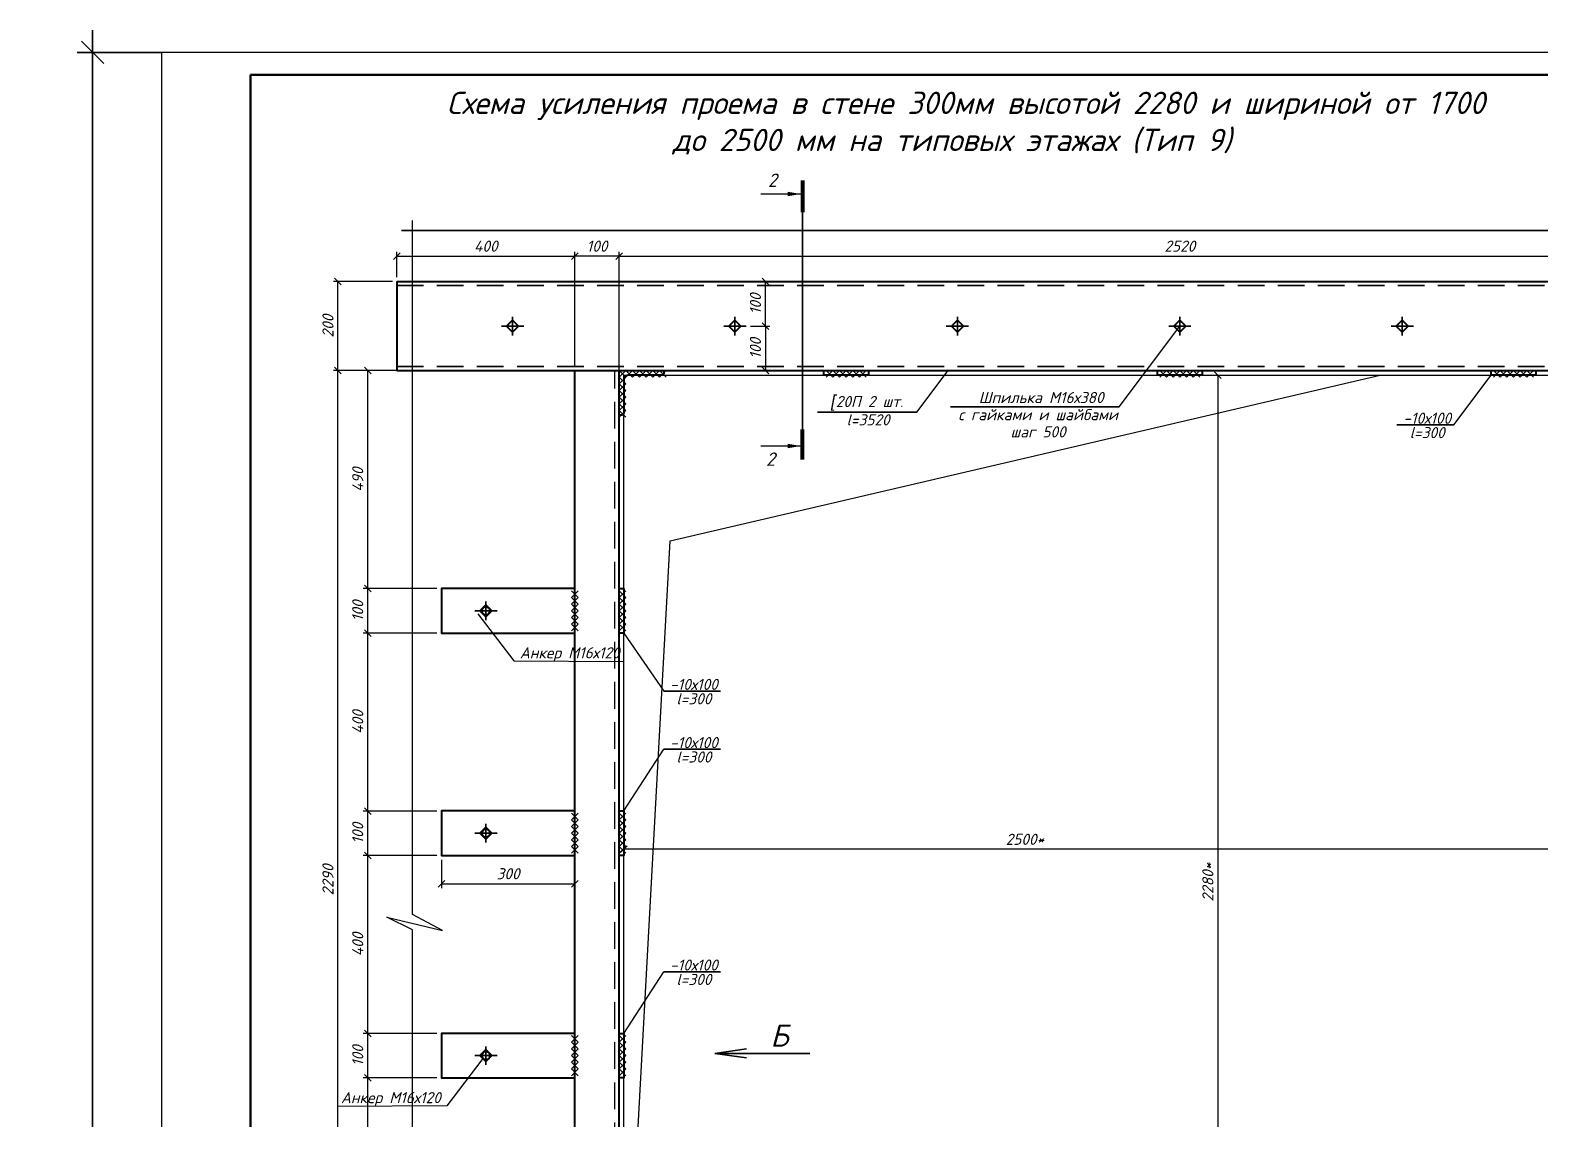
# Model space of a CAD drawing. Header units: millimetres. Extents: x 10124 to 8132345, y -95635 to 1386204.
# Drawn here: x 166940 to 170333, y 27663 to 30110 of the extents above; entities that cross this region are included whole.
import ezdxf
from ezdxf.enums import TextEntityAlignment as Align

# ---------------------------------------------------------------- set-up
doc = ezdxf.new("R2010")
doc.units = ezdxf.units.MM
doc.linetypes.add('Пунктир 2мм', pattern=[3, 2, -1])
doc.layers.get('DEFPOINTS').update_dxf_attribs({"color": 1})
for name, color, linetype, lineweight in [('013', 7, 'Continuous', 13), ('030', 7, 'Continuous', 30), ('Размер', 140, 'Continuous', 13), ('Разрезы', 54, 'Continuous', 20)]:
    doc.layers.add(name, color=color, linetype=linetype, lineweight=lineweight)
doc.styles.add('10', font='isocpeui.ttf', dxfattribs={"height": 25})
doc.styles.add('100', font='isocpeui.ttf', dxfattribs={"height": 250})
doc.styles.add('GOST', font='isocpeur.TTF')
doc.styles.add('БДА100', font='romand.shx', dxfattribs={"width": 0.7})
doc.dimstyles.new('10', dxfattribs={"dimtxt": 37.5, "dimasz": 15, "dimexe": 10, "dimexo": 10, "dimgap": 10, "dimtad": 1, "dimtxsty": '10', "dimblk": 'OBLIQUE', "dimcen": 2.5, "dimadec": 0, "dimazin": 0, "dimtfac": 1, "dimtmove": 0, "dimatfit": 3, "dimfxl": 1, "dimlwd": 15, "dimlwe": 15, "dimarcsym": 0})
doc.dimstyles.new('БДА1', dxfattribs={"dimtxt": 2, "dimasz": 1, "dimexe": 0.7, "dimexo": 0, "dimgap": 0.8, "dimtad": 1, "dimdec": 0, "dimrnd": 1, "dimzin": 0, "dimdsep": 46, "dimtxsty": 'БДА100', "dimblk": 'OBLIQUE', "dimcen": 2, "dimdle": 1, "dimadec": 0, "dimazin": 0, "dimtfac": 1, "dimtdec": 0, "dimtmove": 1, "dimatfit": 3, "dimldrblk": 'NONE', "dimfxl": 0.7, "dimtolj": 1, "dimtzin": 0, "dimlwd": -1, "dimlwe": -1, "dimarcsym": 0})

# ---------------------------------------------------------------- blocks, each defined once
blk = doc.blocks.new('_OBLIQUE')
at = {"color": 0, "linetype": 'ByBlock'}
blk.add_line((-0.5, -0.5), (0.5, 0.5), dxfattribs=at)
blk = doc.blocks.new('*D18')
at = {"layer": 'DEFPOINTS', "color": 0, "transparency": 16777216}
for p, q in [((-15.52, -5), (-15.52, 425)), ((0, 420), (-19.02, 420)), ((0, 0), (-19.02, 0))]:
    blk.add_line(p, q, dxfattribs=at)
for p in [(-15.52, 420), (0, 420), (0, 0)]:
    blk.add_point(p, dxfattribs=at)
at = {"layer": 'DEFPOINTS', "color": 0, "transparency": 16777216, "xscale": 5, "yscale": 5, "zscale": 5}
for p, rotation in [((-15.52, 420), 90), ((-15.52, 0), 270)]:
    blk.add_blockref('_OBLIQUE', p, dxfattribs=dict(at, rotation=rotation))
at = {"layer": 'DEFPOINTS', "color": 0, "lineweight": 0, "transparency": 16777216, "insert": (-24.52, 148.5), "char_height": 10, "attachment_point": 5, "rotation": 90, "style": 'БДА100'}
blk.add_mtext('\\A1;420', dxfattribs=at)
blk = doc.blocks.new('_None')
blk = doc.blocks.new('*D553')
at = {"color": 0, "lineweight": 15, "ltscale": 100, "transparency": 16777216}
for p, q in [((167854, 29345), (167621.6, 29345)), ((167631.6, 27055), (167631.6, 29345)), ((167789.1, 27055), (167621.6, 27055))]:
    blk.add_line(p, q, dxfattribs=at)
at = {"layer": 'DEFPOINTS', "color": 0, "ltscale": 100, "transparency": 16777216}
for p in [(167631.6, 29345), (167864, 29345), (167799.1, 27055)]:
    blk.add_point(p, dxfattribs=at)
at = {"color": 0, "lineweight": 15, "ltscale": 100, "transparency": 16777216, "xscale": 15, "yscale": 15, "zscale": 15}
for p, rotation in [((167631.6, 29345), 90), ((167631.6, 27055), 270)]:
    blk.add_blockref('_OBLIQUE', p, dxfattribs=dict(at, rotation=rotation))
at = {"color": 0, "ltscale": 100, "transparency": 16777216, "insert": (167609.1, 28200), "char_height": 25, "attachment_point": 5, "rotation": 90, "style": '10'}
blk.add_mtext('2290', dxfattribs=at)
blk = doc.blocks.new('*D554')
at = {"color": 0, "lineweight": 15, "ltscale": 100, "transparency": 16777216}
for p, q in [((168264, 29165), (168264, 29612.3)), ((168264, 29602.3), (170784, 29602.3)), ((170784, 29355), (170784, 29612.3))]:
    blk.add_line(p, q, dxfattribs=at)
at = {"layer": 'DEFPOINTS', "color": 0, "ltscale": 100, "transparency": 16777216}
for p in [(170784, 29602.3), (170784, 29345), (168264, 29155)]:
    blk.add_point(p, dxfattribs=at)
at = {"color": 0, "lineweight": 15, "ltscale": 100, "transparency": 16777216, "xscale": 15, "yscale": 15, "zscale": 15, "rotation": 180}
blk.add_blockref('_OBLIQUE', (168264, 29602.3), dxfattribs=at)
at = {"color": 0, "lineweight": 15, "ltscale": 100, "transparency": 16777216, "xscale": 15, "yscale": 15, "zscale": 15}
blk.add_blockref('_OBLIQUE', (170784, 29602.3), dxfattribs=at)
at = {"color": 0, "ltscale": 100, "transparency": 16777216, "insert": (169524, 29624.8), "char_height": 25, "attachment_point": 5, "style": '10'}
blk.add_mtext('2520', dxfattribs=at)
blk = doc.blocks.new('*D589')
at = {"color": 0, "lineweight": 15, "ltscale": 100, "transparency": 16777216}
for p, q in [((168164, 29355), (168164, 29612.3)), ((168264, 29602.3), (168164, 29602.3)), ((168264, 29355), (168264, 29612.3))]:
    blk.add_line(p, q, dxfattribs=at)
at = {"layer": 'DEFPOINTS', "color": 0, "ltscale": 100, "transparency": 16777216}
for p in [(168164, 29602.3), (168164, 29345), (168264, 29345)]:
    blk.add_point(p, dxfattribs=at)
at = {"color": 0, "lineweight": 15, "ltscale": 100, "transparency": 16777216, "xscale": 15, "yscale": 15, "zscale": 15, "rotation": 180}
blk.add_blockref('_OBLIQUE', (168164, 29602.3), dxfattribs=at)
at = {"color": 0, "lineweight": 15, "ltscale": 100, "transparency": 16777216, "xscale": 15, "yscale": 15, "zscale": 15}
blk.add_blockref('_OBLIQUE', (168264, 29602.3), dxfattribs=at)
at = {"color": 0, "ltscale": 100, "transparency": 16777216, "insert": (168214, 29624.8), "char_height": 25, "attachment_point": 5, "style": '10'}
blk.add_mtext('100', dxfattribs=at)
blk = doc.blocks.new('*D580')
at = {"color": 0, "lineweight": 15, "ltscale": 100, "transparency": 16777216}
for p, q in [((167854, 27755), (167688.5, 27755)), ((167698.5, 27355), (167698.5, 27755)), ((167854, 27355), (167688.5, 27355))]:
    blk.add_line(p, q, dxfattribs=at)
at = {"layer": 'DEFPOINTS', "color": 0, "ltscale": 100, "transparency": 16777216}
for p in [(167698.5, 27755), (167864, 27755), (167864, 27355)]:
    blk.add_point(p, dxfattribs=at)
at = {"color": 0, "lineweight": 15, "ltscale": 100, "transparency": 16777216, "xscale": 15, "yscale": 15, "zscale": 15}
for p, rotation in [((167698.5, 27755), 90), ((167698.5, 27355), 270)]:
    blk.add_blockref('_OBLIQUE', p, dxfattribs=dict(at, rotation=rotation))
at = {"color": 0, "ltscale": 100, "transparency": 16777216, "insert": (167676, 27555), "char_height": 25, "attachment_point": 5, "rotation": 90, "style": '10'}
blk.add_mtext('400', dxfattribs=at)
blk = doc.blocks.new('*D581')
at = {"color": 0, "lineweight": 15, "ltscale": 100, "transparency": 16777216}
for p, q in [((167854, 27855), (167688.5, 27855)), ((167698.5, 27755), (167698.5, 27855)), ((167854, 27755), (167688.5, 27755))]:
    blk.add_line(p, q, dxfattribs=at)
at = {"layer": 'DEFPOINTS', "color": 0, "ltscale": 100, "transparency": 16777216}
for p in [(167698.5, 27855), (167864, 27855), (167864, 27755)]:
    blk.add_point(p, dxfattribs=at)
at = {"color": 0, "lineweight": 15, "ltscale": 100, "transparency": 16777216, "xscale": 15, "yscale": 15, "zscale": 15}
for p, rotation in [((167698.5, 27855), 90), ((167698.5, 27755), 270)]:
    blk.add_blockref('_OBLIQUE', p, dxfattribs=dict(at, rotation=rotation))
at = {"color": 0, "ltscale": 100, "transparency": 16777216, "insert": (167676, 27805), "char_height": 25, "attachment_point": 5, "rotation": 90, "style": '10'}
blk.add_mtext('100', dxfattribs=at)
blk = doc.blocks.new('*D582')
at = {"color": 0, "lineweight": 15, "ltscale": 100, "transparency": 16777216}
for p, q in [((167854, 28255), (167688.5, 28255)), ((167698.5, 27855), (167698.5, 28255)), ((167854, 27855), (167688.5, 27855))]:
    blk.add_line(p, q, dxfattribs=at)
at = {"layer": 'DEFPOINTS', "color": 0, "ltscale": 100, "transparency": 16777216}
for p in [(167698.5, 28255), (167864, 28255), (167864, 27855)]:
    blk.add_point(p, dxfattribs=at)
at = {"color": 0, "lineweight": 15, "ltscale": 100, "transparency": 16777216, "xscale": 15, "yscale": 15, "zscale": 15}
for p, rotation in [((167698.5, 28255), 90), ((167698.5, 27855), 270)]:
    blk.add_blockref('_OBLIQUE', p, dxfattribs=dict(at, rotation=rotation))
at = {"color": 0, "ltscale": 100, "transparency": 16777216, "insert": (167676, 28055), "char_height": 25, "attachment_point": 5, "rotation": 90, "style": '10'}
blk.add_mtext('400', dxfattribs=at)
blk = doc.blocks.new('*D583')
at = {"color": 0, "lineweight": 15, "ltscale": 100, "transparency": 16777216}
for p, q in [((167854, 28355), (167688.5, 28355)), ((167698.5, 28255), (167698.5, 28355)), ((167854, 28255), (167688.5, 28255))]:
    blk.add_line(p, q, dxfattribs=at)
at = {"layer": 'DEFPOINTS', "color": 0, "ltscale": 100, "transparency": 16777216}
for p in [(167698.5, 28355), (167864, 28355), (167864, 28255)]:
    blk.add_point(p, dxfattribs=at)
at = {"color": 0, "lineweight": 15, "ltscale": 100, "transparency": 16777216, "xscale": 15, "yscale": 15, "zscale": 15}
for p, rotation in [((167698.5, 28355), 90), ((167698.5, 28255), 270)]:
    blk.add_blockref('_OBLIQUE', p, dxfattribs=dict(at, rotation=rotation))
at = {"color": 0, "ltscale": 100, "transparency": 16777216, "insert": (167676, 28305), "char_height": 25, "attachment_point": 5, "rotation": 90, "style": '10'}
blk.add_mtext('100', dxfattribs=at)
blk = doc.blocks.new('*D584')
at = {"color": 0, "lineweight": 15, "ltscale": 100, "transparency": 16777216}
for p, q in [((167854, 28755), (167688.5, 28755)), ((167698.5, 28355), (167698.5, 28755)), ((167854, 28355), (167688.5, 28355))]:
    blk.add_line(p, q, dxfattribs=at)
at = {"layer": 'DEFPOINTS', "color": 0, "ltscale": 100, "transparency": 16777216}
for p in [(167698.5, 28755), (167864, 28755), (167864, 28355)]:
    blk.add_point(p, dxfattribs=at)
at = {"color": 0, "lineweight": 15, "ltscale": 100, "transparency": 16777216, "xscale": 15, "yscale": 15, "zscale": 15}
for p, rotation in [((167698.5, 28755), 90), ((167698.5, 28355), 270)]:
    blk.add_blockref('_OBLIQUE', p, dxfattribs=dict(at, rotation=rotation))
at = {"color": 0, "ltscale": 100, "transparency": 16777216, "insert": (167676, 28555), "char_height": 25, "attachment_point": 5, "rotation": 90, "style": '10'}
blk.add_mtext('400', dxfattribs=at)
blk = doc.blocks.new('*D585')
at = {"color": 0, "lineweight": 15, "ltscale": 100, "transparency": 16777216}
for p, q in [((167854, 28855), (167688.5, 28855)), ((167698.5, 28755), (167698.5, 28855)), ((167854, 28755), (167688.5, 28755))]:
    blk.add_line(p, q, dxfattribs=at)
at = {"layer": 'DEFPOINTS', "color": 0, "ltscale": 100, "transparency": 16777216}
for p in [(167698.5, 28855), (167864, 28855), (167864, 28755)]:
    blk.add_point(p, dxfattribs=at)
at = {"color": 0, "lineweight": 15, "ltscale": 100, "transparency": 16777216, "xscale": 15, "yscale": 15, "zscale": 15}
for p, rotation in [((167698.5, 28855), 90), ((167698.5, 28755), 270)]:
    blk.add_blockref('_OBLIQUE', p, dxfattribs=dict(at, rotation=rotation))
at = {"color": 0, "ltscale": 100, "transparency": 16777216, "insert": (167676, 28805), "char_height": 25, "attachment_point": 5, "rotation": 90, "style": '10'}
blk.add_mtext('100', dxfattribs=at)
blk = doc.blocks.new('*D586')
at = {"color": 0, "lineweight": 15, "ltscale": 100, "transparency": 16777216}
for p, q in [((168154, 29345), (167688.5, 29345)), ((167698.5, 28855), (167698.5, 29345)), ((167854, 28855), (167688.5, 28855))]:
    blk.add_line(p, q, dxfattribs=at)
at = {"layer": 'DEFPOINTS', "color": 0, "ltscale": 100, "transparency": 16777216}
for p in [(167698.5, 29345), (168164, 29345), (167864, 28855)]:
    blk.add_point(p, dxfattribs=at)
at = {"color": 0, "lineweight": 15, "ltscale": 100, "transparency": 16777216, "xscale": 15, "yscale": 15, "zscale": 15}
for p, rotation in [((167698.5, 29345), 90), ((167698.5, 28855), 270)]:
    blk.add_blockref('_OBLIQUE', p, dxfattribs=dict(at, rotation=rotation))
at = {"color": 0, "ltscale": 100, "transparency": 16777216, "insert": (167676, 29100), "char_height": 25, "attachment_point": 5, "rotation": 90, "style": '10'}
blk.add_mtext('490', dxfattribs=at)
blk = doc.blocks.new('*U386')
blk.add_lwpolyline([(-28.3, 71.7), (-22.3, 71.7, -0.414214), (-18.3, 67.7), (-18.3, -6.3, 0.414214), (-6.3, -18.3), (67.7, -18.3, -0.414214), (71.7, -22.3), (71.7, -28.3), (-28.3, -28.3)], format="xyb", close=True)
blk = doc.blocks.new('*D587')
at = {"color": 0, "lineweight": 15, "ltscale": 100, "transparency": 16777216}
for p, q in [((168274, 28174.8), (168274, 28278.9)), ((170774, 28268.9), (168274, 28268.9)), ((170774, 28174.8), (170774, 28278.9))]:
    blk.add_line(p, q, dxfattribs=at)
at = {"layer": 'DEFPOINTS', "color": 0, "ltscale": 100, "transparency": 16777216}
for p in [(168274, 28268.9), (168274, 28164.8), (170774, 28164.8)]:
    blk.add_point(p, dxfattribs=at)
at = {"color": 0, "lineweight": 15, "ltscale": 100, "transparency": 16777216, "xscale": 15, "yscale": 15, "zscale": 15, "rotation": 180}
blk.add_blockref('_OBLIQUE', (168274, 28268.9), dxfattribs=at)
at = {"color": 0, "lineweight": 15, "ltscale": 100, "transparency": 16777216, "xscale": 15, "yscale": 15, "zscale": 15}
blk.add_blockref('_OBLIQUE', (170774, 28268.9), dxfattribs=at)
at = {"color": 0, "ltscale": 100, "transparency": 16777216, "insert": (169175.7, 28291.4), "char_height": 25, "width": 61.42, "attachment_point": 5, "style": '10'}
blk.add_mtext('2500*', dxfattribs=at)
blk = doc.blocks.new('*D588')
at = {"color": 0, "lineweight": 15, "ltscale": 100, "transparency": 16777216}
for p, q in [((169498.5, 29335), (169619.6, 29335)), ((169609.6, 29335), (169609.6, 27055)), ((169498.5, 27055), (169619.6, 27055))]:
    blk.add_line(p, q, dxfattribs=at)
at = {"layer": 'DEFPOINTS', "color": 0, "ltscale": 100, "transparency": 16777216}
for p in [(169488.5, 29335), (169488.5, 27055), (169609.6, 27055)]:
    blk.add_point(p, dxfattribs=at)
at = {"color": 0, "lineweight": 15, "ltscale": 100, "transparency": 16777216, "xscale": 15, "yscale": 15, "zscale": 15}
for p, rotation in [((169609.6, 29335), 90), ((169609.6, 27055), 270)]:
    blk.add_blockref('_OBLIQUE', p, dxfattribs=dict(at, rotation=rotation))
at = {"color": 0, "ltscale": 100, "transparency": 16777216, "insert": (169587.1, 28195), "char_height": 25, "attachment_point": 5, "rotation": 90, "style": '10'}
blk.add_mtext('2280*', dxfattribs=at)
blk = doc.blocks.new('*D557')
at = {"color": 0, "lineweight": 15, "ltscale": 100, "transparency": 16777216}
for p, q in [((167864, 28245), (167864, 28181.5)), ((168164, 28245), (168164, 28181.5)), ((167864, 28191.5), (168164, 28191.5))]:
    blk.add_line(p, q, dxfattribs=at)
at = {"layer": 'DEFPOINTS', "color": 0, "ltscale": 100, "transparency": 16777216}
for p in [(167864, 28255), (168164, 28255), (168164, 28191.5)]:
    blk.add_point(p, dxfattribs=at)
at = {"color": 0, "lineweight": 15, "ltscale": 100, "transparency": 16777216, "xscale": 15, "yscale": 15, "zscale": 15, "rotation": 180}
blk.add_blockref('_OBLIQUE', (167864, 28191.5), dxfattribs=at)
at = {"color": 0, "lineweight": 15, "ltscale": 100, "transparency": 16777216, "xscale": 15, "yscale": 15, "zscale": 15}
blk.add_blockref('_OBLIQUE', (168164, 28191.5), dxfattribs=at)
at = {"color": 0, "ltscale": 100, "transparency": 16777216, "insert": (168014, 28214), "char_height": 25, "attachment_point": 5, "style": '10'}
blk.add_mtext('300', dxfattribs=at)
blk = doc.blocks.new('*D573')
at = {"layer": '013', "color": 0, "lineweight": 15, "ltscale": 100, "transparency": 16777216}
for p, q in [((167754, 29545), (167621.6, 29545)), ((167631.6, 29345), (167631.6, 29545)), ((167754, 29345), (167621.6, 29345))]:
    blk.add_line(p, q, dxfattribs=at)
at = {"layer": 'DEFPOINTS', "color": 0, "ltscale": 100, "transparency": 16777216}
for p in [(167631.6, 29545), (167764, 29545), (167764, 29345)]:
    blk.add_point(p, dxfattribs=at)
at = {"layer": '013', "color": 0, "lineweight": 15, "ltscale": 100, "transparency": 16777216, "xscale": 15, "yscale": 15, "zscale": 15}
for p, rotation in [((167631.6, 29545), 90), ((167631.6, 29345), 270)]:
    blk.add_blockref('_OBLIQUE', p, dxfattribs=dict(at, rotation=rotation))
at = {"layer": '013', "color": 0, "ltscale": 100, "transparency": 16777216, "insert": (167609.1, 29445), "char_height": 25, "attachment_point": 5, "rotation": 90, "style": '10'}
blk.add_mtext('200', dxfattribs=at)
blk = doc.blocks.new('*U391')
at = {"layer": 'DEFPOINTS'}
blk.add_line((0, 0), (48.83, 0), dxfattribs=at)
at = {"layer": 'Разрезы', "color": 0}
for p, q in [((-4.07, 0.35), (-4.07, 9.4)), ((52.58, 0.35), (52.58, 9.4))]:
    blk.add_line(p, q, dxfattribs=at)
at = {"layer": 'Разрезы', "color": 0, "lineweight": 60}
for p, q in [((-7.07, 0), (0, 0)), ((55.58, 0), (48.83, 0))]:
    blk.add_line(p, q, dxfattribs=at)
at = {"layer": 'Разрезы', "color": 0}
for points in [[(-4.07, 0.35), (-3.57, 3.35), (-4.57, 3.35)], [(52.58, 0.35), (52.08, 3.35), (53.08, 3.35)]]:
    blk.add_solid(points, dxfattribs=at)
at = {"layer": 'Разрезы', "color": 0, "style": '100'}
for tag, p in [('1', (-7.17, 6.76)), ('2', (55.53, 7.19))]:
    blk.add_attdef(tag, text='', height=3, dxfattribs=at).set_placement(p, align=Align.MIDDLE_CENTER)
blk = doc.blocks.new('*D555')
at = {"layer": '013', "color": 0, "lineweight": 15, "ltscale": 100, "transparency": 16777216}
for p, q in [((167764, 29555), (167764, 29612.3)), ((167764, 29602.3), (168164, 29602.3)), ((168164, 29355), (168164, 29612.3))]:
    blk.add_line(p, q, dxfattribs=at)
at = {"layer": 'DEFPOINTS', "color": 0, "ltscale": 100, "transparency": 16777216}
for p in [(168164, 29602.3), (167764, 29545), (168164, 29345)]:
    blk.add_point(p, dxfattribs=at)
at = {"layer": '013', "color": 0, "lineweight": 15, "ltscale": 100, "transparency": 16777216, "xscale": 15, "yscale": 15, "zscale": 15, "rotation": 180}
blk.add_blockref('_OBLIQUE', (167764, 29602.3), dxfattribs=at)
at = {"layer": '013', "color": 0, "lineweight": 15, "ltscale": 100, "transparency": 16777216, "xscale": 15, "yscale": 15, "zscale": 15}
blk.add_blockref('_OBLIQUE', (168164, 29602.3), dxfattribs=at)
at = {"layer": '013', "color": 0, "ltscale": 100, "transparency": 16777216, "insert": (167964, 29624.8), "char_height": 25, "attachment_point": 5, "style": '10'}
blk.add_mtext('400', dxfattribs=at)
blk = doc.blocks.new('*D592')
at = {"layer": '013', "color": 0, "lineweight": 15, "ltscale": 100, "transparency": 16777216}
for p, q in [((168559.1, 29445), (168602.5, 29445)), ((168592.5, 29445), (168592.5, 29345)), ((168559.1, 29345), (168602.5, 29345))]:
    blk.add_line(p, q, dxfattribs=at)
at = {"layer": 'DEFPOINTS', "color": 0, "ltscale": 100, "transparency": 16777216}
for p in [(168549.1, 29445), (168549.1, 29345), (168592.5, 29345)]:
    blk.add_point(p, dxfattribs=at)
at = {"layer": '013', "color": 0, "lineweight": 15, "ltscale": 100, "transparency": 16777216, "xscale": 15, "yscale": 15, "zscale": 15}
for p, rotation in [((168592.5, 29445), 90), ((168592.5, 29345), 270)]:
    blk.add_blockref('_OBLIQUE', p, dxfattribs=dict(at, rotation=rotation))
at = {"layer": '013', "color": 0, "ltscale": 100, "transparency": 16777216, "insert": (168570, 29395), "char_height": 25, "attachment_point": 5, "rotation": 90, "style": '10'}
blk.add_mtext('100', dxfattribs=at)
blk = doc.blocks.new('*D556')
at = {"layer": '013', "color": 0, "lineweight": 15, "ltscale": 100, "transparency": 16777216}
for p, q in [((168559.1, 29545), (168602.5, 29545)), ((168592.5, 29445), (168592.5, 29545)), ((168559.1, 29445), (168602.5, 29445))]:
    blk.add_line(p, q, dxfattribs=at)
at = {"layer": 'DEFPOINTS', "color": 0, "ltscale": 100, "transparency": 16777216}
for p in [(168549.1, 29545), (168592.5, 29545), (168549.1, 29445)]:
    blk.add_point(p, dxfattribs=at)
at = {"layer": '013', "color": 0, "lineweight": 15, "ltscale": 100, "transparency": 16777216, "xscale": 15, "yscale": 15, "zscale": 15}
for p, rotation in [((168592.5, 29545), 90), ((168592.5, 29445), 270)]:
    blk.add_blockref('_OBLIQUE', p, dxfattribs=dict(at, rotation=rotation))
at = {"layer": '013', "color": 0, "ltscale": 100, "transparency": 16777216, "insert": (168570, 29495), "char_height": 25, "attachment_point": 5, "rotation": 90, "style": '10'}
blk.add_mtext('100', dxfattribs=at)
blk = doc.blocks.new('*U16')
at = {"color": 44, "lineweight": 20, "ltscale": 10}
for p, q in [((594, 420), (0, 420)), ((0, 420), (0, 0))]:
    blk.add_line(p, q, dxfattribs=at)
at = {"color": 137, "lineweight": 35, "ltscale": 10}
for p, q in [((589, 415), (20, 415)), ((20, 415), (20, 5))]:
    blk.add_line(p, q, dxfattribs=at)
at = {"color": 44, "lineweight": 13, "style": 'GOST', "oblique": 10, "width": 0.8}
for tag in ['ФОРМАТВЕРТ', 'ФОРМАТГОРИЗ']:
    blk.add_attdef(tag, (542.98, 1.6), '', height=2, dxfattribs=at)
at = {"layer": 'DEFPOINTS', "color": 251, "lineweight": 0}
dim = blk.add_linear_dim(base=(-15.52, 420), p1=(0, 0), p2=(0, 420), angle=90, dimstyle='БДА1', override={"dimscale": 5}, dxfattribs=at)
dim.commit()
dim.dimension.update_dxf_attribs({"geometry": '*D18', "text_midpoint": (-15.52, 148.5), "dimtype": 128})

msp = doc.modelspace()

# ---------------------------------------------------------------- linework, layer by layer
at = {"ltscale": 100}
for p, q in [((167774.097, 29660.124), (171480.412, 29660.124)), ((168024.049, 29424.181), (168024.049, 29465.91)), ((168524.049, 29424.181), (168524.049, 29465.91)), ((169024.049, 29424.181), (169024.049, 29465.91)), ((169524.049, 29424.181), (169524.049, 29465.91)), ((170024.049, 29424.181), (170024.049, 29465.91)), ((167998.991, 29445.045), (168049.106, 29445.045)), ((168498.991, 29445.045), (168549.106, 29445.045)), ((168998.991, 29445.045), (169049.106, 29445.045)), ((169498.991, 29445.045), (169549.106, 29445.045)), ((169998.991, 29445.045), (170049.106, 29445.045)), ((168279.049, 29330.045), (168264.049, 29345.045)), ((168264.049, 29330.045), (168279.049, 29345.045)), ((168279.049, 29315.045), (168264.049, 29330.045)), ((168264.049, 29315.045), (168279.049, 29330.045)), ((168294.049, 29330.045), (168279.049, 29345.045)), ((168279.049, 29330.045), (168294.049, 29345.045)), ((168309.049, 29330.045), (168294.049, 29345.045)), ((168294.049, 29330.045), (168309.049, 29345.045)), ((168324.049, 29330.045), (168309.049, 29345.045)), ((168309.049, 29330.045), (168324.049, 29345.045)), ((168339.049, 29330.045), (168324.049, 29345.045)), ((168324.049, 29330.045), (168339.049, 29345.045)), ((168354.049, 29330.045), (168339.049, 29345.045)), ((168339.049, 29330.045), (168354.049, 29345.045)), ((168369.049, 29330.045), (168354.049, 29345.045)), ((168354.049, 29330.045), (168369.049, 29345.045)), ((168729.049, 29330.045), (168744.049, 29345.045)), ((168729.049, 29345.045), (168744.049, 29330.045)), ((168744.049, 29330.045), (168759.049, 29345.045)), ((168744.049, 29345.045), (168759.049, 29330.045)), ((168759.049, 29330.045), (168774.049, 29345.045)), ((168759.049, 29345.045), (168774.049, 29330.045)), ((168774.049, 29330.045), (168789.049, 29345.045)), ((168774.049, 29345.045), (168789.049, 29330.045)), ((168789.049, 29330.045), (168804.049, 29345.045)), ((168789.049, 29345.045), (168804.049, 29330.045)), ((168804.049, 29330.045), (168819.049, 29345.045)), ((168804.049, 29345.045), (168819.049, 29330.045)), ((169479.049, 29330.045), (169494.049, 29345.045)), ((169479.049, 29345.045), (169494.049, 29330.045)), ((169494.049, 29330.045), (169509.049, 29345.045)), ((169494.049, 29345.045), (169509.049, 29330.045)), ((169509.049, 29330.045), (169524.049, 29345.045)), ((169509.049, 29345.045), (169524.049, 29330.045)), ((169524.049, 29330.045), (169539.049, 29345.045)), ((169524.049, 29345.045), (169539.049, 29330.045)), ((169539.049, 29330.045), (169554.049, 29345.045)), ((169539.049, 29345.045), (169554.049, 29330.045)), ((169554.049, 29330.045), (169569.049, 29345.045)), ((169554.049, 29345.045), (169569.049, 29330.045)), ((170229.049, 29330.045), (170244.049, 29345.045)), ((170229.049, 29345.045), (170244.049, 29330.045)), ((170244.049, 29330.045), (170259.049, 29345.045)), ((170244.049, 29345.045), (170259.049, 29330.045)), ((170259.049, 29330.045), (170274.049, 29345.045)), ((170259.049, 29345.045), (170274.049, 29330.045)), ((170274.049, 29330.045), (170289.049, 29345.045)), ((170274.049, 29345.045), (170289.049, 29330.045)), ((170289.049, 29330.045), (170304.049, 29345.045)), ((170289.049, 29345.045), (170304.049, 29330.045)), ((170304.049, 29330.045), (170319.049, 29345.045)), ((170304.049, 29345.045), (170319.049, 29330.045)), ((168279.049, 29300.045), (168264.049, 29315.045)), ((168264.049, 29300.045), (168279.049, 29315.045)), ((168279.049, 29285.045), (168264.049, 29300.045)), ((168264.049, 29285.045), (168279.049, 29300.045)), ((168279.049, 29270.045), (168264.049, 29285.045)), ((168264.049, 29270.045), (168279.049, 29285.045)), ((168279.049, 29255.045), (168264.049, 29270.045)), ((168264.049, 29255.045), (168279.049, 29270.045)), ((168279.049, 29240.045), (168264.049, 29255.045)), ((168264.049, 29240.045), (168279.049, 29255.045)), ((168709.365, 29251.733), (168933.106, 29251.733)), ((169387.491, 29263.822), (169008.586, 29263.822)), ((170140.055, 29222.94), (170012.164, 29222.94)), ((168171.549, 28835.045), (168156.549, 28850.045)), ((168156.549, 28835.045), (168171.549, 28850.045)), ((168279.049, 28835.045), (168264.049, 28850.045)), ((168264.049, 28835.045), (168279.049, 28850.045)), ((167964.049, 28784.181), (167964.049, 28825.91)), ((168171.549, 28820.045), (168156.549, 28835.045)), ((168156.549, 28820.045), (168171.549, 28835.045)), ((168171.549, 28805.045), (168156.549, 28820.045)), ((168156.549, 28805.045), (168171.549, 28820.045)), ((168279.049, 28820.045), (168264.049, 28835.045)), ((168264.049, 28820.045), (168279.049, 28835.045)), ((168279.049, 28805.045), (168264.049, 28820.045)), ((168264.049, 28805.045), (168279.049, 28820.045)), ((167938.991, 28805.045), (167989.106, 28805.045)), ((168171.549, 28790.045), (168156.549, 28805.045)), ((168156.549, 28790.045), (168171.549, 28805.045)), ((168171.549, 28775.045), (168156.549, 28790.045)), ((168156.549, 28775.045), (168171.549, 28790.045)), ((168279.049, 28790.045), (168264.049, 28805.045)), ((168264.049, 28790.045), (168279.049, 28805.045)), ((168279.049, 28775.045), (168264.049, 28790.045)), ((168264.049, 28775.045), (168279.049, 28790.045)), ((168171.549, 28760.045), (168156.549, 28775.045)), ((168156.549, 28760.045), (168171.549, 28775.045)), ((168279.049, 28760.045), (168264.049, 28775.045)), ((168264.049, 28760.045), (168279.049, 28775.045)), ((168491.682, 28624.647), (168363.791, 28624.647)), ((168491.682, 28493.713), (168363.791, 28493.713)), ((168171.549, 28335.045), (168156.549, 28350.045)), ((168156.549, 28335.045), (168171.549, 28350.045)), ((168279.049, 28335.045), (168264.049, 28350.045)), ((168264.049, 28335.045), (168279.049, 28350.045)), ((167938.991, 28305.045), (167989.106, 28305.045)), ((167964.049, 28284.181), (167964.049, 28325.91)), ((168171.549, 28320.045), (168156.549, 28335.045)), ((168156.549, 28320.045), (168171.549, 28335.045)), ((168171.549, 28305.045), (168156.549, 28320.045)), ((168156.549, 28305.045), (168171.549, 28320.045)), ((168171.549, 28290.045), (168156.549, 28305.045)), ((168156.549, 28290.045), (168171.549, 28305.045)), ((168279.049, 28320.045), (168264.049, 28335.045)), ((168264.049, 28320.045), (168279.049, 28335.045)), ((168279.049, 28305.045), (168264.049, 28320.045)), ((168264.049, 28305.045), (168279.049, 28320.045)), ((168279.049, 28290.045), (168264.049, 28305.045)), ((168264.049, 28290.045), (168279.049, 28305.045)), ((168171.549, 28275.045), (168156.549, 28290.045)), ((168156.549, 28275.045), (168171.549, 28290.045)), ((168171.549, 28260.045), (168156.549, 28275.045)), ((168156.549, 28260.045), (168171.549, 28275.045)), ((168279.049, 28275.045), (168264.049, 28290.045)), ((168264.049, 28275.045), (168279.049, 28290.045)), ((168279.049, 28260.045), (168264.049, 28275.045)), ((168264.049, 28260.045), (168279.049, 28275.045)), ((168491.682, 27993.713), (168363.791, 27993.713)), ((168171.549, 27835.045), (168156.549, 27850.045)), ((168156.549, 27835.045), (168171.549, 27850.045)), ((168171.549, 27820.045), (168156.549, 27835.045)), ((168156.549, 27820.045), (168171.549, 27835.045)), ((168279.049, 27835.045), (168264.049, 27850.045)), ((168264.049, 27835.045), (168279.049, 27850.045)), ((168279.049, 27820.045), (168264.049, 27835.045)), ((168264.049, 27820.045), (168279.049, 27835.045)), ((167938.991, 27805.045), (167989.106, 27805.045)), ((167964.049, 27784.181), (167964.049, 27825.91)), ((168171.549, 27805.045), (168156.549, 27820.045)), ((168156.549, 27805.045), (168171.549, 27820.045)), ((168171.549, 27790.045), (168156.549, 27805.045)), ((168156.549, 27790.045), (168171.549, 27805.045)), ((168279.049, 27805.045), (168264.049, 27820.045)), ((168264.049, 27805.045), (168279.049, 27820.045)), ((168279.049, 27790.045), (168264.049, 27805.045)), ((168264.049, 27790.045), (168279.049, 27805.045)), ((168478.4, 27810.211), (168549.627, 27820.513)), ((168478.4, 27810.211), (168692.52, 27810.211)), ((168478.4, 27810.211), (168549.627, 27799.908)), ((168171.549, 27775.045), (168156.549, 27790.045)), ((168156.549, 27775.045), (168171.549, 27790.045)), ((168171.549, 27760.045), (168156.549, 27775.045)), ((168156.549, 27760.045), (168171.549, 27775.045)), ((168279.049, 27775.045), (168264.049, 27790.045)), ((168264.049, 27775.045), (168279.049, 27790.045)), ((168279.049, 27760.045), (168264.049, 27775.045)), ((168264.049, 27760.045), (168279.049, 27775.045))]:
    msp.add_line(p, q, dxfattribs=at)
at = {"linetype": 'Пунктир 2мм', "ltscale": 30}
for p, q in [((167764.049, 29536.045), (171284.049, 29536.045)), ((167764.049, 29354.045), (171284.049, 29354.045))]:
    msp.add_line(p, q, dxfattribs=at)
at = {"layer": '013', "ltscale": 100}
for p, q in [((169387.491, 29263.822), (169524.049, 29445.045)), ((168933.106, 29251.733), (169003.561, 29345.045)), ((170140.055, 29222.94), (170224.049, 29335.045)), ((168274.049, 28755.045), (168363.791, 28624.647)), ((168274.049, 28355.045), (168363.791, 28493.713)), ((168274.049, 27855.045), (168363.791, 27993.713))]:
    msp.add_line(p, q, dxfattribs=at)
for points in [[(167799.097, 27001.77), (167799.097, 28087.565), (167741.806, 28116.601), (167866.338, 28086.689), (167799.097, 28122.586), (167799.097, 29682.166)], [(168274.049, 27055.045), (168378.517, 28962.287), (169974.049, 29335.045)], [(167945.799, 28798.295), (168027.126, 28692.253), (168271.775, 28691.04)], [(167957.299, 27798.295), (167875.971, 27692.253), (167631.322, 27691.04)]]:
    msp.add_lwpolyline(points, dxfattribs=at)
at = {"layer": '013', "linetype": 'Пунктир 2мм', "ltscale": 30}
msp.add_lwpolyline([(168254.049, 27055.045), (168254.049, 29345.045)], dxfattribs=at)
at = {"layer": '013', "ltscale": 100}
msp.add_lwpolyline([(168274.049, 29335.045), (170774.049, 29335.045), (170774.049, 27055.045), (168274.049, 27055.045)], close=True, dxfattribs=at)
at = {"layer": '030', "ltscale": 100}
for p, q in [((167764.049, 29545.045), (167764.049, 29345.045)), ((167764.049, 29545.045), (171284.049, 29545.045)), ((167764.049, 29345.045), (171284.049, 29345.045)), ((168164.049, 29345.045), (168264.049, 29345.045))]:
    msp.add_line(p, q, dxfattribs=at)
for points in [[(168010.549, 29445.045), (168024.049, 29458.545), (168037.549, 29445.045), (168024.049, 29431.545), (168010.549, 29445.045)], [(168510.549, 29445.045), (168524.049, 29458.545), (168537.549, 29445.045), (168524.049, 29431.545), (168510.549, 29445.045)], [(169010.549, 29445.045), (169024.049, 29458.545), (169037.549, 29445.045), (169024.049, 29431.545), (169010.549, 29445.045)], [(169510.549, 29445.045), (169524.049, 29458.545), (169537.549, 29445.045), (169524.049, 29431.545), (169510.549, 29445.045)], [(170010.549, 29445.045), (170024.049, 29458.545), (170037.549, 29445.045), (170024.049, 29431.545), (170010.549, 29445.045)], [(168164.049, 27055.045), (168164.049, 29345.045)], [(168264.049, 27055.045), (168264.049, 29345.045)], [(168824.049, 29335.045), (168724.049, 29335.045), (168724.049, 29345.045), (168824.049, 29345.045), (168824.049, 29335.045)], [(169574.049, 29335.045), (169474.049, 29335.045), (169474.049, 29345.045), (169574.049, 29345.045), (169574.049, 29335.045)], [(170324.049, 29335.045), (170224.049, 29335.045), (170224.049, 29345.045), (170324.049, 29345.045), (170324.049, 29335.045)], [(168164.049, 28855.045), (167864.049, 28855.045), (167864.049, 28755.045), (168164.049, 28755.045), (168164.049, 28855.045)], [(168274.049, 28855.045), (168274.049, 28755.045), (168264.049, 28755.045), (168264.049, 28855.045), (168274.049, 28855.045)], [(167950.549, 28805.045), (167964.049, 28818.545), (167977.549, 28805.045), (167964.049, 28791.545), (167950.549, 28805.045)], [(168164.049, 28355.045), (167864.049, 28355.045), (167864.049, 28255.045), (168164.049, 28255.045), (168164.049, 28355.045)], [(168274.049, 28355.045), (168274.049, 28255.045), (168264.049, 28255.045), (168264.049, 28355.045), (168274.049, 28355.045)], [(167950.549, 28305.045), (167964.049, 28318.545), (167977.549, 28305.045), (167964.049, 28291.545), (167950.549, 28305.045)], [(168164.049, 27855.045), (167864.049, 27855.045), (167864.049, 27755.045), (168164.049, 27755.045), (168164.049, 27855.045)], [(168274.049, 27855.045), (168274.049, 27755.045), (168264.049, 27755.045), (168264.049, 27855.045), (168274.049, 27855.045)], [(167950.549, 27805.045), (167964.049, 27818.545), (167977.549, 27805.045), (167964.049, 27791.545), (167950.549, 27805.045)]]:
    msp.add_lwpolyline(points, dxfattribs=at)
for centre in [(167964.049, 28805.045), (167964.049, 28305.045), (167964.049, 27805.045)]:
    msp.add_circle(centre, 9, dxfattribs=at)

# ---------------------------------------------------------------- block references
at = {"xscale": 10, "yscale": 10, "zscale": 10}
msp.add_blockref('*U16', (167235.268, 25860.225), dxfattribs=at)
at = {"layer": '030', "rotation": 270}
msp.add_blockref('*U386', (168292.349, 29316.745), dxfattribs=at)
at = {"layer": 'Размер'}
ref = msp.add_blockref('*U391', (168675.866, 29701.272), dxfattribs=dict(at, xscale=-10, yscale=10, zscale=10, rotation=90))
ref.add_attrib('1', '2', dxfattribs={"layer": 'Разрезы', "color": 0, "height": 30, "style": '100'}).set_placement((168608.265, 29773.012), align=Align.MIDDLE_CENTER)
ref.add_attrib('2', '2', dxfattribs={"layer": 'Разрезы', "color": 0, "height": 30, "style": '100'}).set_placement((168603.971, 29146.005), align=Align.MIDDLE_CENTER)

# ---------------------------------------------------------------- texts
at = {"color": 0, "lineweight": 9, "char_height": 50, "attachment_point": 5, "style": '10'}
for s, insert, width in [('\\pxi1.23419;Схема усиления проема в стене 300мм высотой 2280 и шириной от 1700 до 2500 мм на типовых этажах (Тип 9)', (169012.123, 29901.229), 2395.44136), ('\\pxi1.23419; Б', (168577.144, 27850.061), 295.72287)]:
    msp.add_mtext(s, dxfattribs=dict(at, insert=insert, width=width))
at = {"ltscale": 100, "char_height": 25, "attachment_point": 5, "style": '10'}
for s, insert in [('{\\fArial|b0|i1|c204|p34;\\H1.08333x;[}20П 2 шт.', (168821.125, 29272.384)), ('Шпилька М16х380', (169212.288, 29284.473)), ('с гайками и шайбами', (169205.499, 29245.917)), ('l=3520', (168823.323, 29234.395)), ('шаг 500', (169205.499, 29207.217)), ('-10х100', (170080.157, 29237.977)), ('l=300', (170080.157, 29205.602)), ('Анкер М16х120', (168152.627, 28707.29)), ('-10х100', (168431.783, 28639.684)), ('l=300', (168431.783, 28607.309)), ('-10х100', (168431.783, 28508.75)), ('l=300', (168431.783, 28476.375)), ('-10х100', (168431.783, 28008.75)), ('l=300', (168431.783, 27976.375)), ('Анкер М16х120', (167750.47, 27707.29))]:
    msp.add_mtext(s, dxfattribs=dict(at, insert=insert))

# ---------------------------------------------------------------- dimensions: what is measured, and where the dimension line sits
at = {"ltscale": 100}
dim = msp.add_linear_dim(base=(168164.049, 29602.258), p1=(168264.049, 29345.045), p2=(168164.049, 29345.045), dimstyle='10', dxfattribs=at)
dim.commit()
dim.dimension.update_dxf_attribs({"geometry": '*D589', "text_midpoint": (168214.049, 29602.258), "dimtype": 160})
for base, p1, p2, picture, middle in [((170784.049, 29602.258), (168264.049, 29155.045), (170784.049, 29345.045), '*D554', (169524.049, 29624.758)), ((168164.049, 28191.513), (167864.049, 28255.045), (168164.049, 28255.045), '*D557', (168014.049, 28214.013))]:
    dim = msp.add_linear_dim(base=base, p1=p1, p2=p2, dimstyle='10', dxfattribs=at)
    dim.commit()
    dim.dimension.update_dxf_attribs({"geometry": picture, "text_midpoint": middle})
dim = msp.add_linear_dim(base=(167631.631, 29345.045), p1=(167799.097, 27055.045), p2=(167864.049, 29345.045), angle=90, dimstyle='10', dxfattribs=at)
dim.commit()
dim.dimension.update_dxf_attribs({"geometry": '*D553', "text_midpoint": (167609.131, 28200.045)})
for base, p1, p2, picture, middle in [((167698.544, 29345.045), (167864.049, 28855.045), (168164.049, 29345.045), '*D586', (167676.044, 29100.045)), ((167698.544, 28855.045), (167864.049, 28755.045), (167864.049, 28855.045), '*D585', (167676.044, 28805.045)), ((167698.544, 28755.045), (167864.049, 28355.045), (167864.049, 28755.045), '*D584', (167676.044, 28555.045)), ((167698.544, 28355.045), (167864.049, 28255.045), (167864.049, 28355.045), '*D583', (167676.044, 28305.045)), ((167698.544, 28255.045), (167864.049, 27855.045), (167864.049, 28255.045), '*D582', (167676.044, 28055.045)), ((167698.544, 27855.045), (167864.049, 27755.045), (167864.049, 27855.045), '*D581', (167676.044, 27805.045)), ((167698.544, 27755.045), (167864.049, 27355.045), (167864.049, 27755.045), '*D580', (167676.044, 27555.045))]:
    dim = msp.add_linear_dim(base=base, p1=p1, p2=p2, angle=90, dimstyle='10', override={"dimtmove": 1}, dxfattribs=at)
    dim.commit()
    dim.dimension.update_dxf_attribs({"geometry": picture, "text_midpoint": middle})
dim = msp.add_linear_dim(base=(169609.643, 27055.045), p1=(169488.452, 29335.045), p2=(169488.452, 27055.045), angle=90, text='2280*', dimstyle='10', dxfattribs=at)
dim.commit()
dim.dimension.update_dxf_attribs({"geometry": '*D588', "text_midpoint": (169587.143, 28195.045)})
dim = msp.add_linear_dim(base=(168274.049, 28268.854), p1=(170774.049, 28164.792), p2=(168274.049, 28164.792), text='2500*', dimstyle='10', dxfattribs=at)
dim.commit()
dim.dimension.update_dxf_attribs({"geometry": '*D587', "text_midpoint": (169175.735, 28268.854), "dimtype": 160})
at = {"layer": '013', "ltscale": 100}
dim = msp.add_linear_dim(base=(168164.049, 29602.258), p1=(167764.049, 29545.045), p2=(168164.049, 29345.045), dimstyle='10', dxfattribs=at)
dim.commit()
dim.dimension.update_dxf_attribs({"geometry": '*D555', "text_midpoint": (167964.049, 29624.758)})
for base, p1, p2, picture, middle in [((167631.631, 29545.045), (167764.049, 29345.045), (167764.049, 29545.045), '*D573', (167609.131, 29445.045)), ((168592.538, 29545.045), (168549.106, 29445.045), (168549.106, 29545.045), '*D556', (168570.038, 29495.045)), ((168592.538, 29345.045), (168549.106, 29445.045), (168549.106, 29345.045), '*D592', (168570.038, 29395.045))]:
    dim = msp.add_linear_dim(base=base, p1=p1, p2=p2, angle=90, dimstyle='10', dxfattribs=at)
    dim.commit()
    dim.dimension.update_dxf_attribs({"geometry": picture, "text_midpoint": middle})

doc.saveas('drawing.dxf')
